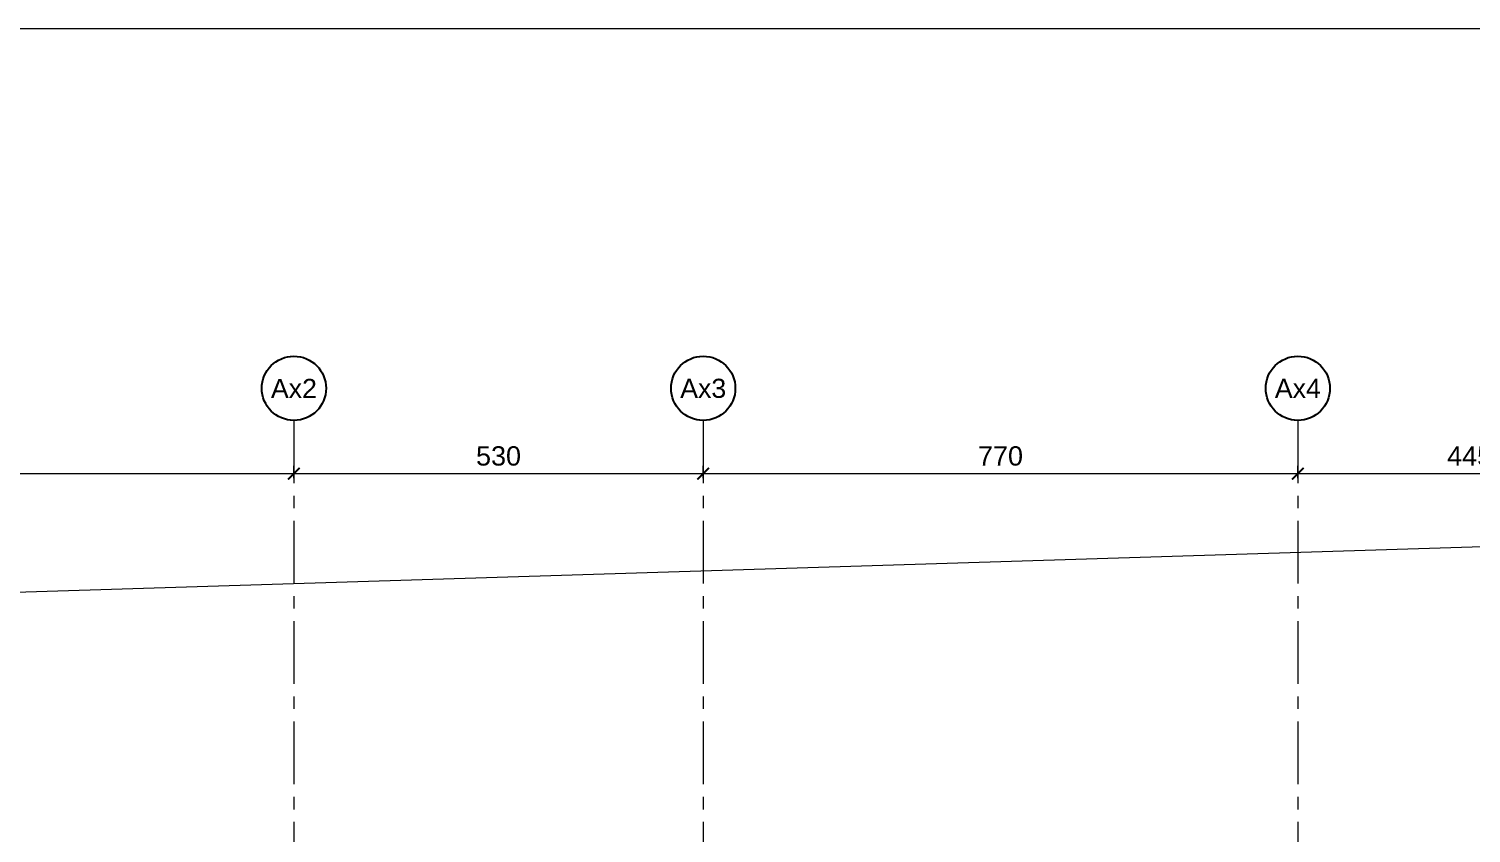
# Model space of a CAD drawing. Header units: centimetres. Extents: x 92587 to 105438, y -55119 to -48334.
# Drawn here: x 93871 to 95739, y -49817 to -48775 of the extents above; entities that cross this region are included whole.
import ezdxf
from ezdxf.enums import TextEntityAlignment as Align

# ---------------------------------------------------------------- set-up
doc = ezdxf.new("R2010")
doc.units = ezdxf.units.CM
doc.header["$LTSCALE"] = 50
doc.header["$MEASUREMENT"] = 0
doc.linetypes.add('AXES', pattern=[2, 1.25, -0.25, 0.25, -0.25])
doc.linetypes.add('CACHE', pattern=[0.375, 0.25, -0.125])
doc.layers.get('0').update_dxf_attribs({"color": 8})
doc.layers.add('AXES', color=10, linetype='AXES')
doc.layers.add('BETON CACHE', color=4, linetype='CACHE', lineweight=5)
doc.layers.add('MACONNERIE COUPE', color=7, linetype='Continuous', lineweight=30)
doc.layers.add('FMULT', color=150, linetype='Continuous', plot=False)
doc.styles.add('FN_TEXT_1.50', font='arial.ttf', dxfattribs={"height": 10})
doc.styles.add('RS_TEXT_1.50', font='arial.ttf', dxfattribs={"height": 12.5})
doc.styles.add('RS_TXT_100', font='arial.ttf', dxfattribs={"height": 25})
doc.dimstyles.new('RS_100CM_LINEAIRE', dxfattribs={"dimscale": 10, "dimtxt": 25, "dimasz": 1.5, "dimexe": 1, "dimexo": 2.5, "dimgap": 1, "dimtad": 1, "dimdec": 1, "dimrnd": 0.5, "dimdsep": 46, "dimtxsty": 'RS_TXT_100', "dimblk1": 'ARCHTICK', "dimblk2": 'ARCHTICK', "dimsah": 1, "dimcen": 2.5, "dimdle": 1, "dimclrt": 4, "dimadec": 0, "dimazin": 2, "dimtfac": 1, "dimtdec": 1, "dimtix": 1, "dimtmove": 2, "dimatfit": 3, "dimfxl": 1, "dimtolj": 1, "dimtzin": 0, "dimarcsym": 0})

# ---------------------------------------------------------------- blocks, each defined once
blk = doc.blocks.new('AXES_FN')
at = {"color": 0, "linetype": 'Continuous'}
blk.add_circle((0, 15), 22.18, dxfattribs=at)
at = {"color": 0, "style": 'FN_TEXT_1.50'}
blk.add_attdef('AXES', text='', height=12.5, dxfattribs=at).set_placement((-48.89, 20.63), align=Align.MIDDLE_CENTER)
blk = doc.blocks.new('_ArchTick')
at = {"color": 0, "linetype": 'ByBlock', "const_width": 0.15}
blk.add_lwpolyline([(-0.5, -0.5), (0.5, 0.5)], dxfattribs=at)
blk = doc.blocks.new('*D226')
at = {"layer": 'AXES', "color": 0, "linetype": 'Continuous', "lineweight": -2, "ltscale": 0.5, "transparency": 16777216}
for p, q in [((70898.4, -40389.7), (70898.4, -40373.7)), ((71668.4, -40389.7), (71668.4, -40373.7)), ((70888.4, -40383.7), (71678.4, -40383.7))]:
    blk.add_line(p, q, dxfattribs=at)
at = {"layer": 'Defpoints', "color": 0, "linetype": 'Continuous', "ltscale": 0.5, "transparency": 16777216}
for p in [(71668.4, -40383.7), (70898.4, -40414.7), (71668.4, -40414.7)]:
    blk.add_point(p, dxfattribs=at)
at = {"layer": 'AXES', "color": 0, "linetype": 'Continuous', "lineweight": -2, "ltscale": 0.5, "transparency": 16777216, "xscale": 15, "yscale": 15, "zscale": 15, "rotation": 180}
blk.add_blockref('_ArchTick', (70898.4, -40383.7), dxfattribs=at)
at = {"layer": 'AXES', "color": 0, "linetype": 'Continuous', "lineweight": -2, "ltscale": 0.5, "transparency": 16777216, "xscale": 15, "yscale": 15, "zscale": 15}
blk.add_blockref('_ArchTick', (71668.4, -40383.7), dxfattribs=at)
at = {"layer": 'AXES', "color": 4, "linetype": 'Continuous', "lineweight": 5, "ltscale": 0.5, "transparency": 16777216, "insert": (71283.4, -40360.9), "char_height": 25, "attachment_point": 5, "style": 'RS_TXT_100'}
blk.add_mtext('\\A1;770', dxfattribs=at)
blk = doc.blocks.new('*D227')
at = {"layer": 'AXES', "color": 0, "linetype": 'Continuous', "lineweight": -2, "ltscale": 0.5, "transparency": 16777216}
for p, q in [((71668.4, -40389.7), (71668.4, -40373.7)), ((72198.4, -40389.7), (72198.4, -40373.7)), ((71658.4, -40383.7), (72208.4, -40383.7))]:
    blk.add_line(p, q, dxfattribs=at)
at = {"layer": 'Defpoints', "color": 0, "linetype": 'Continuous', "ltscale": 0.5, "transparency": 16777216}
for p in [(72198.4, -40383.7), (71668.4, -40414.7), (72198.4, -40414.7)]:
    blk.add_point(p, dxfattribs=at)
at = {"layer": 'AXES', "color": 0, "linetype": 'Continuous', "lineweight": -2, "ltscale": 0.5, "transparency": 16777216, "xscale": 15, "yscale": 15, "zscale": 15, "rotation": 180}
blk.add_blockref('_ArchTick', (71668.4, -40383.7), dxfattribs=at)
at = {"layer": 'AXES', "color": 0, "linetype": 'Continuous', "lineweight": -2, "ltscale": 0.5, "transparency": 16777216, "xscale": 15, "yscale": 15, "zscale": 15}
blk.add_blockref('_ArchTick', (72198.4, -40383.7), dxfattribs=at)
at = {"layer": 'AXES', "color": 4, "linetype": 'Continuous', "lineweight": 5, "ltscale": 0.5, "transparency": 16777216, "insert": (71933.4, -40360.9), "char_height": 25, "attachment_point": 5, "style": 'RS_TXT_100'}
blk.add_mtext('\\A1;530', dxfattribs=at)
blk = doc.blocks.new('*D228')
at = {"layer": 'AXES', "color": 0, "linetype": 'Continuous', "lineweight": -2, "ltscale": 0.5, "transparency": 16777216}
for p, q in [((72198.4, -40389.7), (72198.4, -40373.7)), ((72968.4, -40389.7), (72968.4, -40373.7)), ((72188.4, -40383.7), (72978.4, -40383.7))]:
    blk.add_line(p, q, dxfattribs=at)
at = {"layer": 'Defpoints', "color": 0, "linetype": 'Continuous', "ltscale": 0.5, "transparency": 16777216}
for p in [(72968.4, -40383.7), (72198.4, -40414.7), (72968.4, -40414.7)]:
    blk.add_point(p, dxfattribs=at)
at = {"layer": 'AXES', "color": 0, "linetype": 'Continuous', "lineweight": -2, "ltscale": 0.5, "transparency": 16777216, "xscale": 15, "yscale": 15, "zscale": 15, "rotation": 180}
blk.add_blockref('_ArchTick', (72198.4, -40383.7), dxfattribs=at)
at = {"layer": 'AXES', "color": 0, "linetype": 'Continuous', "lineweight": -2, "ltscale": 0.5, "transparency": 16777216, "xscale": 15, "yscale": 15, "zscale": 15}
blk.add_blockref('_ArchTick', (72968.4, -40383.7), dxfattribs=at)
at = {"layer": 'AXES', "color": 4, "linetype": 'Continuous', "lineweight": 5, "ltscale": 0.5, "transparency": 16777216, "insert": (72583.4, -40360.9), "char_height": 25, "attachment_point": 5, "style": 'RS_TXT_100'}
blk.add_mtext('\\A1;770', dxfattribs=at)
blk = doc.blocks.new('*D241')
at = {"layer": 'AXES', "color": 0, "linetype": 'Continuous', "lineweight": -2, "ltscale": 0.5, "transparency": 16777216}
for p, q in [((73413.4, -40339.7), (73413.4, -40393.7)), ((72968.4, -40389.7), (72968.4, -40373.7)), ((72958.4, -40383.7), (73423.4, -40383.7))]:
    blk.add_line(p, q, dxfattribs=at)
at = {"layer": 'Defpoints', "color": 0, "linetype": 'Continuous', "ltscale": 0.5, "transparency": 16777216}
for p in [(73413.4, -40314.7), (73413.4, -40383.7), (72968.4, -40414.7)]:
    blk.add_point(p, dxfattribs=at)
at = {"layer": 'AXES', "color": 0, "linetype": 'Continuous', "lineweight": -2, "ltscale": 0.5, "transparency": 16777216, "xscale": 15, "yscale": 15, "zscale": 15, "rotation": 180}
blk.add_blockref('_ArchTick', (72968.4, -40383.7), dxfattribs=at)
at = {"layer": 'AXES', "color": 0, "linetype": 'Continuous', "lineweight": -2, "ltscale": 0.5, "transparency": 16777216, "xscale": 15, "yscale": 15, "zscale": 15}
blk.add_blockref('_ArchTick', (73413.4, -40383.7), dxfattribs=at)
at = {"layer": 'AXES', "color": 4, "linetype": 'Continuous', "lineweight": 5, "ltscale": 0.5, "transparency": 16777216, "insert": (73190.9, -40361), "char_height": 25, "attachment_point": 5, "style": 'RS_TXT_100'}
blk.add_mtext('\\A1;445', dxfattribs=at)
blk = doc.blocks.new('A$C1cd8c289')
at = {"layer": 'AXES', "lineweight": 5, "ltscale": 1.3}
for p, q in [((-495, 1580), (-495, -1344.97)), ((35, 1580), (35, -1344.97)), ((805, 1580), (805, -1344.97))]:
    blk.add_line(p, q, dxfattribs=at)
at = {"layer": 'AXES', "linetype": 'ByBlock'}
ref = blk.add_blockref('AXES_FN', (-495, 1593.46), dxfattribs=dict(at, xscale=1.875, yscale=1.875, zscale=1.875))
ref.add_attrib('AXES', 'Ax2', dxfattribs={"layer": '0', "color": 0, "height": 24.75, "style": 'RS_TEXT_1.50'}).set_placement((-495, 1621.58), align=Align.MIDDLE)
ref = blk.add_blockref('AXES_FN', (35, 1593.46), dxfattribs=dict(at, xscale=1.875, yscale=1.875, zscale=1.875))
ref.add_attrib('AXES', 'Ax3', dxfattribs={"layer": '0', "color": 0, "height": 24.75, "style": 'RS_TEXT_1.50'}).set_placement((35, 1621.58), align=Align.MIDDLE)
ref = blk.add_blockref('AXES_FN', (805, 1593.46), dxfattribs=dict(at, xscale=1.875, yscale=1.875, zscale=1.875))
ref.add_attrib('AXES', 'Ax4', dxfattribs={"layer": '0', "color": 0, "height": 24.75, "style": 'RS_TEXT_1.50'}).set_placement((805, 1621.58), align=Align.MIDDLE)
at = {"layer": 'AXES', "linetype": 'Continuous', "lineweight": 5, "ltscale": 0.5}
for base, p1, p2, picture, middle in [((1250, 1511.07), (805, 1480), (1250, 1580), '*D241', (1027.5, 1533.78)), ((-495, 1511.07), (-1265, 1480), (-495, 1480), '*D226', (-880, 1533.83)), ((35, 1511.07), (-495, 1480), (35, 1480), '*D227', (-230, 1533.84)), ((805, 1511.07), (35, 1480), (805, 1480), '*D228', (420, 1533.83))]:
    dim = blk.add_linear_dim(base=base, p1=p1, p2=p2, dimstyle='RS_100CM_LINEAIRE', dxfattribs=at)
    dim.commit()
    dim.dimension.update_dxf_attribs({"geometry": picture, "text_midpoint": middle, "insert": (-72163.45, 41894.73)})

msp = doc.modelspace()

# ---------------------------------------------------------------- linework, layer by layer
at = {"layer": 'BETON CACHE', "color": 232, "linetype": 'ByBlock', "ltscale": 0.01}
msp.add_lwpolyline([(97584.73, -54847.46), (96271.5, -54807.71), (92924.24, -54401.92), (93325.34, -49521.26), (96974.62, -49407.74), (97564.02, -49414.31)], close=True, dxfattribs=at)
at = {"layer": 'FMULT', "lineweight": 5, "ltscale": 0.5}
msp.add_lwpolyline([(92586.68, -55119.47), (97882.45, -55119.47), (97882.45, -48775.25), (92586.68, -48775.25)], close=True, dxfattribs=at)

# ---------------------------------------------------------------- block references
at = {"layer": 'MACONNERIE COUPE', "lineweight": 5, "ltscale": 0.5}
msp.add_blockref('A$C1cd8c289', (94709.11, -50862.36), dxfattribs=at)

doc.saveas('drawing.dxf')
